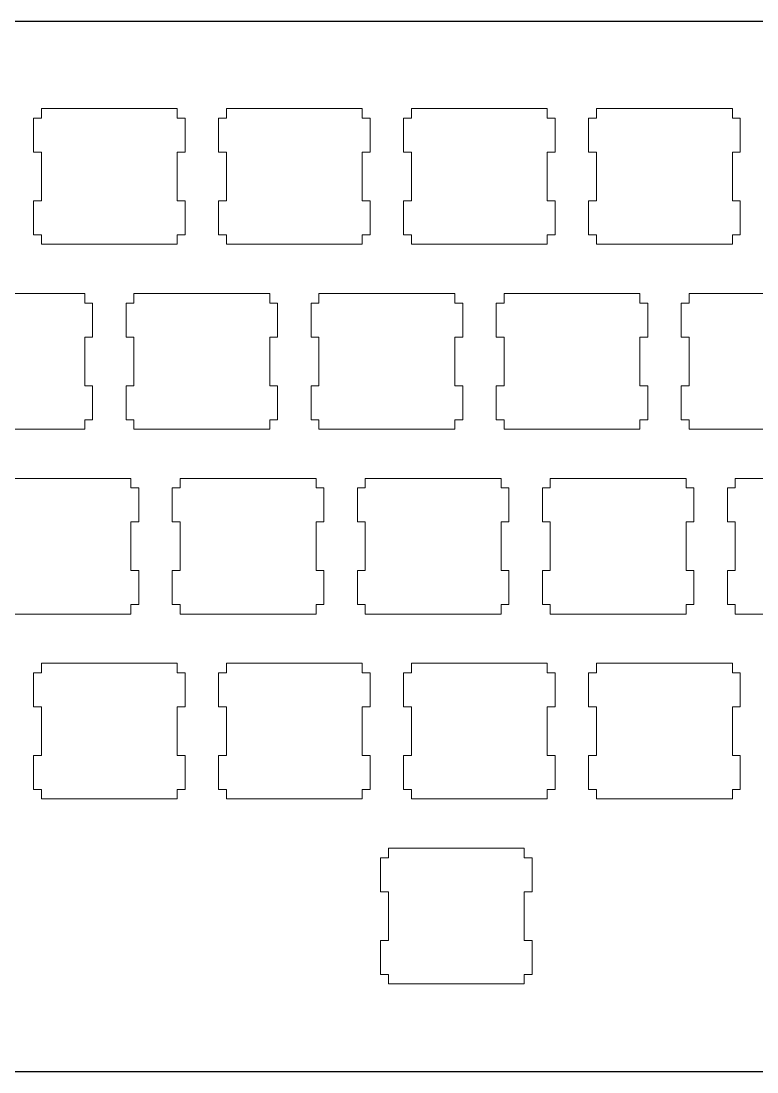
# Model space of a CAD drawing. Header units: millimetres. Extents: x -742 to 1487, y -1115 to 638.
# Drawn here: x 499.6 to 575.2, y 345.2 to 453.2 of the extents above; entities that cross this region are included whole.
import ezdxf

# ---------------------------------------------------------------- set-up
doc = ezdxf.new("R2010")
doc.units = ezdxf.units.MM
doc.layers.add('Layer_1', color=7, linetype='CONTINUOUS')

msp = doc.modelspace()

# ---------------------------------------------------------------- linework, layer by layer
at = {"layer": 'Layer_1', "linetype": 'ByBlock'}
for p, q in [((420.687, 453.218), (710.687, 453.218)), ((710.687, 345.218), (420.687, 345.218))]:
    msp.add_line(p, q, dxfattribs=at)
at = {"layer": 'Layer_1', "lineweight": 9}
for points in [[(501.687, 444.218), (501.687, 444.218), (515.632, 444.218), (515.632, 444.218)], [(501.687, 443.239), (501.687, 443.239), (501.687, 444.218), (501.687, 444.218)], [(515.632, 443.239), (515.632, 443.239), (515.632, 444.218), (515.632, 444.218)], [(520.687, 444.218), (520.687, 444.218), (534.632, 444.218), (534.632, 444.218)], [(520.687, 443.239), (520.687, 443.239), (520.687, 444.218), (520.687, 444.218)], [(534.632, 443.239), (534.632, 443.239), (534.632, 444.218), (534.632, 444.218)], [(539.687, 444.218), (539.687, 444.218), (553.632, 444.218), (553.632, 444.218)], [(539.687, 443.239), (539.687, 443.239), (539.687, 444.218), (539.687, 444.218)], [(553.632, 443.239), (553.632, 443.239), (553.632, 444.218), (553.632, 444.218)], [(558.687, 444.218), (558.687, 444.218), (572.632, 444.218), (572.632, 444.218)], [(558.687, 443.239), (558.687, 443.239), (558.687, 444.218), (558.687, 444.218)], [(572.632, 443.239), (572.632, 443.239), (572.632, 444.218), (572.632, 444.218)], [(500.876, 439.745), (500.876, 439.745), (500.876, 443.239), (500.876, 443.239)], [(500.876, 443.239), (500.876, 443.239), (501.687, 443.239), (501.687, 443.239)], [(516.443, 443.239), (516.443, 443.239), (515.632, 443.239), (515.632, 443.239)], [(516.443, 443.239), (516.443, 443.239), (516.443, 439.745), (516.443, 439.745)], [(519.876, 439.745), (519.876, 439.745), (519.876, 443.239), (519.876, 443.239)], [(519.876, 443.239), (519.876, 443.239), (520.687, 443.239), (520.687, 443.239)], [(535.443, 443.239), (535.443, 443.239), (534.632, 443.239), (534.632, 443.239)], [(535.443, 443.239), (535.443, 443.239), (535.443, 439.745), (535.443, 439.745)], [(538.876, 439.745), (538.876, 439.745), (538.876, 443.239), (538.876, 443.239)], [(538.876, 443.239), (538.876, 443.239), (539.687, 443.239), (539.687, 443.239)], [(554.443, 443.239), (554.443, 443.239), (553.632, 443.239), (553.632, 443.239)], [(554.443, 443.239), (554.443, 443.239), (554.443, 439.745), (554.443, 439.745)], [(557.876, 439.745), (557.876, 439.745), (557.876, 443.239), (557.876, 443.239)], [(557.876, 443.239), (557.876, 443.239), (558.687, 443.239), (558.687, 443.239)], [(573.443, 443.239), (573.443, 443.239), (572.632, 443.239), (572.632, 443.239)], [(573.443, 443.239), (573.443, 443.239), (573.443, 439.745), (573.443, 439.745)], [(501.687, 439.745), (501.687, 439.745), (500.876, 439.745), (500.876, 439.745)], [(501.687, 434.745), (501.687, 434.745), (501.687, 439.745), (501.687, 439.745)], [(515.632, 439.745), (515.632, 439.745), (515.632, 434.745), (515.632, 434.745)], [(515.632, 439.745), (515.632, 439.745), (516.443, 439.745), (516.443, 439.745)], [(520.687, 439.745), (520.687, 439.745), (519.876, 439.745), (519.876, 439.745)], [(520.687, 434.745), (520.687, 434.745), (520.687, 439.745), (520.687, 439.745)], [(534.632, 439.745), (534.632, 439.745), (534.632, 434.745), (534.632, 434.745)], [(534.632, 439.745), (534.632, 439.745), (535.443, 439.745), (535.443, 439.745)], [(539.687, 439.745), (539.687, 439.745), (538.876, 439.745), (538.876, 439.745)], [(539.687, 434.745), (539.687, 434.745), (539.687, 439.745), (539.687, 439.745)], [(553.632, 439.745), (553.632, 439.745), (553.632, 434.745), (553.632, 434.745)], [(553.632, 439.745), (553.632, 439.745), (554.443, 439.745), (554.443, 439.745)], [(558.687, 439.745), (558.687, 439.745), (557.876, 439.745), (557.876, 439.745)], [(558.687, 434.745), (558.687, 434.745), (558.687, 439.745), (558.687, 439.745)], [(572.632, 439.745), (572.632, 439.745), (572.632, 434.745), (572.632, 434.745)], [(572.632, 439.745), (572.632, 439.745), (573.443, 439.745), (573.443, 439.745)], [(500.876, 431.251), (500.876, 431.251), (500.876, 434.745), (500.876, 434.745)], [(500.876, 434.745), (500.876, 434.745), (501.687, 434.745), (501.687, 434.745)], [(516.443, 434.745), (516.443, 434.745), (515.632, 434.745), (515.632, 434.745)], [(516.443, 434.745), (516.443, 434.745), (516.443, 431.251), (516.443, 431.251)], [(519.876, 431.251), (519.876, 431.251), (519.876, 434.745), (519.876, 434.745)], [(519.876, 434.745), (519.876, 434.745), (520.687, 434.745), (520.687, 434.745)], [(535.443, 434.745), (535.443, 434.745), (534.632, 434.745), (534.632, 434.745)], [(535.443, 434.745), (535.443, 434.745), (535.443, 431.251), (535.443, 431.251)], [(538.876, 431.251), (538.876, 431.251), (538.876, 434.745), (538.876, 434.745)], [(538.876, 434.745), (538.876, 434.745), (539.687, 434.745), (539.687, 434.745)], [(554.443, 434.745), (554.443, 434.745), (553.632, 434.745), (553.632, 434.745)], [(554.443, 434.745), (554.443, 434.745), (554.443, 431.251), (554.443, 431.251)], [(557.876, 431.251), (557.876, 431.251), (557.876, 434.745), (557.876, 434.745)], [(557.876, 434.745), (557.876, 434.745), (558.687, 434.745), (558.687, 434.745)], [(573.443, 434.745), (573.443, 434.745), (572.632, 434.745), (572.632, 434.745)], [(573.443, 434.745), (573.443, 434.745), (573.443, 431.251), (573.443, 431.251)], [(501.687, 431.251), (501.687, 431.251), (500.876, 431.251), (500.876, 431.251)], [(501.687, 430.272), (501.687, 430.272), (501.687, 431.251), (501.687, 431.251)], [(515.632, 431.251), (515.632, 431.251), (516.443, 431.251), (516.443, 431.251)], [(515.632, 431.251), (515.632, 431.251), (515.632, 430.272), (515.632, 430.272)], [(520.687, 431.251), (520.687, 431.251), (519.876, 431.251), (519.876, 431.251)], [(520.687, 430.272), (520.687, 430.272), (520.687, 431.251), (520.687, 431.251)], [(534.632, 431.251), (534.632, 431.251), (535.443, 431.251), (535.443, 431.251)], [(534.632, 431.251), (534.632, 431.251), (534.632, 430.272), (534.632, 430.272)], [(539.687, 431.251), (539.687, 431.251), (538.876, 431.251), (538.876, 431.251)], [(539.687, 430.272), (539.687, 430.272), (539.687, 431.251), (539.687, 431.251)], [(553.632, 431.251), (553.632, 431.251), (554.443, 431.251), (554.443, 431.251)], [(553.632, 431.251), (553.632, 431.251), (553.632, 430.272), (553.632, 430.272)], [(558.687, 431.251), (558.687, 431.251), (557.876, 431.251), (557.876, 431.251)], [(558.687, 430.272), (558.687, 430.272), (558.687, 431.251), (558.687, 431.251)], [(572.632, 431.251), (572.632, 431.251), (573.443, 431.251), (573.443, 431.251)], [(572.632, 431.251), (572.632, 431.251), (572.632, 430.272), (572.632, 430.272)], [(515.632, 430.272), (515.632, 430.272), (501.687, 430.272), (501.687, 430.272)], [(534.632, 430.272), (534.632, 430.272), (520.687, 430.272), (520.687, 430.272)], [(553.632, 430.272), (553.632, 430.272), (539.687, 430.272), (539.687, 430.272)], [(572.632, 430.272), (572.632, 430.272), (558.687, 430.272), (558.687, 430.272)], [(492.187, 425.218), (492.187, 425.218), (506.132, 425.218), (506.132, 425.218)], [(506.132, 424.239), (506.132, 424.239), (506.132, 425.218), (506.132, 425.218)], [(511.187, 425.218), (511.187, 425.218), (525.132, 425.218), (525.132, 425.218)], [(511.187, 424.239), (511.187, 424.239), (511.187, 425.218), (511.187, 425.218)], [(525.132, 424.239), (525.132, 424.239), (525.132, 425.218), (525.132, 425.218)], [(530.187, 425.218), (530.187, 425.218), (544.132, 425.218), (544.132, 425.218)], [(530.187, 424.239), (530.187, 424.239), (530.187, 425.218), (530.187, 425.218)], [(544.132, 424.239), (544.132, 424.239), (544.132, 425.218), (544.132, 425.218)], [(549.187, 425.218), (549.187, 425.218), (563.132, 425.218), (563.132, 425.218)], [(549.187, 424.239), (549.187, 424.239), (549.187, 425.218), (549.187, 425.218)], [(563.132, 424.239), (563.132, 424.239), (563.132, 425.218), (563.132, 425.218)], [(568.187, 425.218), (568.187, 425.218), (582.132, 425.218), (582.132, 425.218)], [(568.187, 424.239), (568.187, 424.239), (568.187, 425.218), (568.187, 425.218)], [(506.943, 424.239), (506.943, 424.239), (506.132, 424.239), (506.132, 424.239)], [(506.943, 424.239), (506.943, 424.239), (506.943, 420.745), (506.943, 420.745)], [(510.376, 420.745), (510.376, 420.745), (510.376, 424.239), (510.376, 424.239)], [(510.376, 424.239), (510.376, 424.239), (511.187, 424.239), (511.187, 424.239)], [(525.943, 424.239), (525.943, 424.239), (525.132, 424.239), (525.132, 424.239)], [(525.943, 424.239), (525.943, 424.239), (525.943, 420.745), (525.943, 420.745)], [(529.376, 420.745), (529.376, 420.745), (529.376, 424.239), (529.376, 424.239)], [(529.376, 424.239), (529.376, 424.239), (530.187, 424.239), (530.187, 424.239)], [(544.943, 424.239), (544.943, 424.239), (544.132, 424.239), (544.132, 424.239)], [(544.943, 424.239), (544.943, 424.239), (544.943, 420.745), (544.943, 420.745)], [(548.376, 420.745), (548.376, 420.745), (548.376, 424.239), (548.376, 424.239)], [(548.376, 424.239), (548.376, 424.239), (549.187, 424.239), (549.187, 424.239)], [(563.943, 424.239), (563.943, 424.239), (563.132, 424.239), (563.132, 424.239)], [(563.943, 424.239), (563.943, 424.239), (563.943, 420.745), (563.943, 420.745)], [(567.376, 420.745), (567.376, 420.745), (567.376, 424.239), (567.376, 424.239)], [(567.376, 424.239), (567.376, 424.239), (568.187, 424.239), (568.187, 424.239)], [(506.132, 420.745), (506.132, 420.745), (506.132, 415.745), (506.132, 415.745)], [(506.132, 420.745), (506.132, 420.745), (506.943, 420.745), (506.943, 420.745)], [(511.187, 420.745), (511.187, 420.745), (510.376, 420.745), (510.376, 420.745)], [(511.187, 415.745), (511.187, 415.745), (511.187, 420.745), (511.187, 420.745)], [(525.132, 420.745), (525.132, 420.745), (525.132, 415.745), (525.132, 415.745)], [(525.132, 420.745), (525.132, 420.745), (525.943, 420.745), (525.943, 420.745)], [(530.187, 420.745), (530.187, 420.745), (529.376, 420.745), (529.376, 420.745)], [(530.187, 415.745), (530.187, 415.745), (530.187, 420.745), (530.187, 420.745)], [(544.132, 420.745), (544.132, 420.745), (544.132, 415.745), (544.132, 415.745)], [(544.132, 420.745), (544.132, 420.745), (544.943, 420.745), (544.943, 420.745)], [(549.187, 420.745), (549.187, 420.745), (548.376, 420.745), (548.376, 420.745)], [(549.187, 415.745), (549.187, 415.745), (549.187, 420.745), (549.187, 420.745)], [(563.132, 420.745), (563.132, 420.745), (563.132, 415.745), (563.132, 415.745)], [(563.132, 420.745), (563.132, 420.745), (563.943, 420.745), (563.943, 420.745)], [(568.187, 420.745), (568.187, 420.745), (567.376, 420.745), (567.376, 420.745)], [(568.187, 415.745), (568.187, 415.745), (568.187, 420.745), (568.187, 420.745)], [(506.943, 415.745), (506.943, 415.745), (506.132, 415.745), (506.132, 415.745)], [(506.943, 415.745), (506.943, 415.745), (506.943, 412.251), (506.943, 412.251)], [(510.376, 412.251), (510.376, 412.251), (510.376, 415.745), (510.376, 415.745)], [(510.376, 415.745), (510.376, 415.745), (511.187, 415.745), (511.187, 415.745)], [(525.943, 415.745), (525.943, 415.745), (525.132, 415.745), (525.132, 415.745)], [(525.943, 415.745), (525.943, 415.745), (525.943, 412.251), (525.943, 412.251)], [(529.376, 412.251), (529.376, 412.251), (529.376, 415.745), (529.376, 415.745)], [(529.376, 415.745), (529.376, 415.745), (530.187, 415.745), (530.187, 415.745)], [(544.943, 415.745), (544.943, 415.745), (544.132, 415.745), (544.132, 415.745)], [(544.943, 415.745), (544.943, 415.745), (544.943, 412.251), (544.943, 412.251)], [(548.376, 412.251), (548.376, 412.251), (548.376, 415.745), (548.376, 415.745)], [(548.376, 415.745), (548.376, 415.745), (549.187, 415.745), (549.187, 415.745)], [(563.943, 415.745), (563.943, 415.745), (563.132, 415.745), (563.132, 415.745)], [(563.943, 415.745), (563.943, 415.745), (563.943, 412.251), (563.943, 412.251)], [(567.376, 412.251), (567.376, 412.251), (567.376, 415.745), (567.376, 415.745)], [(567.376, 415.745), (567.376, 415.745), (568.187, 415.745), (568.187, 415.745)], [(506.132, 412.251), (506.132, 412.251), (506.943, 412.251), (506.943, 412.251)], [(506.132, 412.251), (506.132, 412.251), (506.132, 411.272), (506.132, 411.272)], [(511.187, 412.251), (511.187, 412.251), (510.376, 412.251), (510.376, 412.251)], [(511.187, 411.272), (511.187, 411.272), (511.187, 412.251), (511.187, 412.251)], [(525.132, 412.251), (525.132, 412.251), (525.943, 412.251), (525.943, 412.251)], [(525.132, 412.251), (525.132, 412.251), (525.132, 411.272), (525.132, 411.272)], [(530.187, 412.251), (530.187, 412.251), (529.376, 412.251), (529.376, 412.251)], [(530.187, 411.272), (530.187, 411.272), (530.187, 412.251), (530.187, 412.251)], [(544.132, 412.251), (544.132, 412.251), (544.943, 412.251), (544.943, 412.251)], [(544.132, 412.251), (544.132, 412.251), (544.132, 411.272), (544.132, 411.272)], [(549.187, 412.251), (549.187, 412.251), (548.376, 412.251), (548.376, 412.251)], [(549.187, 411.272), (549.187, 411.272), (549.187, 412.251), (549.187, 412.251)], [(563.132, 412.251), (563.132, 412.251), (563.943, 412.251), (563.943, 412.251)], [(563.132, 412.251), (563.132, 412.251), (563.132, 411.272), (563.132, 411.272)], [(568.187, 412.251), (568.187, 412.251), (567.376, 412.251), (567.376, 412.251)], [(568.187, 411.272), (568.187, 411.272), (568.187, 412.251), (568.187, 412.251)], [(506.132, 411.272), (506.132, 411.272), (492.187, 411.272), (492.187, 411.272)], [(525.132, 411.272), (525.132, 411.272), (511.187, 411.272), (511.187, 411.272)], [(544.132, 411.272), (544.132, 411.272), (530.187, 411.272), (530.187, 411.272)], [(563.132, 411.272), (563.132, 411.272), (549.187, 411.272), (549.187, 411.272)], [(582.132, 411.272), (582.132, 411.272), (568.187, 411.272), (568.187, 411.272)], [(496.937, 406.218), (496.937, 406.218), (510.882, 406.218), (510.882, 406.218)], [(510.882, 405.239), (510.882, 405.239), (510.882, 406.218), (510.882, 406.218)], [(515.937, 406.218), (515.937, 406.218), (529.882, 406.218), (529.882, 406.218)], [(515.937, 405.239), (515.937, 405.239), (515.937, 406.218), (515.937, 406.218)], [(529.882, 405.239), (529.882, 405.239), (529.882, 406.218), (529.882, 406.218)], [(534.937, 406.218), (534.937, 406.218), (548.882, 406.218), (548.882, 406.218)], [(534.937, 405.239), (534.937, 405.239), (534.937, 406.218), (534.937, 406.218)], [(548.882, 405.239), (548.882, 405.239), (548.882, 406.218), (548.882, 406.218)], [(553.937, 406.218), (553.937, 406.218), (567.882, 406.218), (567.882, 406.218)], [(553.937, 405.239), (553.937, 405.239), (553.937, 406.218), (553.937, 406.218)], [(567.882, 405.239), (567.882, 405.239), (567.882, 406.218), (567.882, 406.218)], [(572.937, 406.218), (572.937, 406.218), (586.882, 406.218), (586.882, 406.218)], [(572.937, 405.239), (572.937, 405.239), (572.937, 406.218), (572.937, 406.218)], [(511.693, 405.239), (511.693, 405.239), (510.882, 405.239), (510.882, 405.239)], [(511.693, 405.239), (511.693, 405.239), (511.693, 401.745), (511.693, 401.745)], [(515.126, 401.745), (515.126, 401.745), (515.126, 405.239), (515.126, 405.239)], [(515.126, 405.239), (515.126, 405.239), (515.937, 405.239), (515.937, 405.239)], [(530.693, 405.239), (530.693, 405.239), (529.882, 405.239), (529.882, 405.239)], [(530.693, 405.239), (530.693, 405.239), (530.693, 401.745), (530.693, 401.745)], [(534.126, 401.745), (534.126, 401.745), (534.126, 405.239), (534.126, 405.239)], [(534.126, 405.239), (534.126, 405.239), (534.937, 405.239), (534.937, 405.239)], [(549.693, 405.239), (549.693, 405.239), (548.882, 405.239), (548.882, 405.239)], [(549.693, 405.239), (549.693, 405.239), (549.693, 401.745), (549.693, 401.745)], [(553.126, 401.745), (553.126, 401.745), (553.126, 405.239), (553.126, 405.239)], [(553.126, 405.239), (553.126, 405.239), (553.937, 405.239), (553.937, 405.239)], [(568.693, 405.239), (568.693, 405.239), (567.882, 405.239), (567.882, 405.239)], [(568.693, 405.239), (568.693, 405.239), (568.693, 401.745), (568.693, 401.745)], [(572.126, 401.745), (572.126, 401.745), (572.126, 405.239), (572.126, 405.239)], [(572.126, 405.239), (572.126, 405.239), (572.937, 405.239), (572.937, 405.239)], [(510.882, 401.745), (510.882, 401.745), (510.882, 396.745), (510.882, 396.745)], [(510.882, 401.745), (510.882, 401.745), (511.693, 401.745), (511.693, 401.745)], [(515.937, 401.745), (515.937, 401.745), (515.126, 401.745), (515.126, 401.745)], [(515.937, 396.745), (515.937, 396.745), (515.937, 401.745), (515.937, 401.745)], [(529.882, 401.745), (529.882, 401.745), (529.882, 396.745), (529.882, 396.745)], [(529.882, 401.745), (529.882, 401.745), (530.693, 401.745), (530.693, 401.745)], [(534.937, 401.745), (534.937, 401.745), (534.126, 401.745), (534.126, 401.745)], [(534.937, 396.745), (534.937, 396.745), (534.937, 401.745), (534.937, 401.745)], [(548.882, 401.745), (548.882, 401.745), (548.882, 396.745), (548.882, 396.745)], [(548.882, 401.745), (548.882, 401.745), (549.693, 401.745), (549.693, 401.745)], [(553.937, 401.745), (553.937, 401.745), (553.126, 401.745), (553.126, 401.745)], [(553.937, 396.745), (553.937, 396.745), (553.937, 401.745), (553.937, 401.745)], [(567.882, 401.745), (567.882, 401.745), (567.882, 396.745), (567.882, 396.745)], [(567.882, 401.745), (567.882, 401.745), (568.693, 401.745), (568.693, 401.745)], [(572.937, 401.745), (572.937, 401.745), (572.126, 401.745), (572.126, 401.745)], [(572.937, 396.745), (572.937, 396.745), (572.937, 401.745), (572.937, 401.745)], [(511.693, 396.745), (511.693, 396.745), (510.882, 396.745), (510.882, 396.745)], [(511.693, 396.745), (511.693, 396.745), (511.693, 393.251), (511.693, 393.251)], [(515.126, 393.251), (515.126, 393.251), (515.126, 396.745), (515.126, 396.745)], [(515.126, 396.745), (515.126, 396.745), (515.937, 396.745), (515.937, 396.745)], [(530.693, 396.745), (530.693, 396.745), (529.882, 396.745), (529.882, 396.745)], [(530.693, 396.745), (530.693, 396.745), (530.693, 393.251), (530.693, 393.251)], [(534.126, 393.251), (534.126, 393.251), (534.126, 396.745), (534.126, 396.745)], [(534.126, 396.745), (534.126, 396.745), (534.937, 396.745), (534.937, 396.745)], [(549.693, 396.745), (549.693, 396.745), (548.882, 396.745), (548.882, 396.745)], [(549.693, 396.745), (549.693, 396.745), (549.693, 393.251), (549.693, 393.251)], [(553.126, 393.251), (553.126, 393.251), (553.126, 396.745), (553.126, 396.745)], [(553.126, 396.745), (553.126, 396.745), (553.937, 396.745), (553.937, 396.745)], [(568.693, 396.745), (568.693, 396.745), (567.882, 396.745), (567.882, 396.745)], [(568.693, 396.745), (568.693, 396.745), (568.693, 393.251), (568.693, 393.251)], [(572.126, 393.251), (572.126, 393.251), (572.126, 396.745), (572.126, 396.745)], [(572.126, 396.745), (572.126, 396.745), (572.937, 396.745), (572.937, 396.745)], [(510.882, 393.251), (510.882, 393.251), (511.693, 393.251), (511.693, 393.251)], [(510.882, 393.251), (510.882, 393.251), (510.882, 392.272), (510.882, 392.272)], [(515.937, 393.251), (515.937, 393.251), (515.126, 393.251), (515.126, 393.251)], [(515.937, 392.272), (515.937, 392.272), (515.937, 393.251), (515.937, 393.251)], [(529.882, 393.251), (529.882, 393.251), (530.693, 393.251), (530.693, 393.251)], [(529.882, 393.251), (529.882, 393.251), (529.882, 392.272), (529.882, 392.272)], [(534.937, 393.251), (534.937, 393.251), (534.126, 393.251), (534.126, 393.251)], [(534.937, 392.272), (534.937, 392.272), (534.937, 393.251), (534.937, 393.251)], [(548.882, 393.251), (548.882, 393.251), (549.693, 393.251), (549.693, 393.251)], [(548.882, 393.251), (548.882, 393.251), (548.882, 392.272), (548.882, 392.272)], [(553.937, 393.251), (553.937, 393.251), (553.126, 393.251), (553.126, 393.251)], [(553.937, 392.272), (553.937, 392.272), (553.937, 393.251), (553.937, 393.251)], [(567.882, 393.251), (567.882, 393.251), (568.693, 393.251), (568.693, 393.251)], [(567.882, 393.251), (567.882, 393.251), (567.882, 392.272), (567.882, 392.272)], [(572.937, 393.251), (572.937, 393.251), (572.126, 393.251), (572.126, 393.251)], [(572.937, 392.272), (572.937, 392.272), (572.937, 393.251), (572.937, 393.251)], [(510.882, 392.272), (510.882, 392.272), (496.937, 392.272), (496.937, 392.272)], [(529.882, 392.272), (529.882, 392.272), (515.937, 392.272), (515.937, 392.272)], [(548.882, 392.272), (548.882, 392.272), (534.937, 392.272), (534.937, 392.272)], [(567.882, 392.272), (567.882, 392.272), (553.937, 392.272), (553.937, 392.272)], [(586.882, 392.272), (586.882, 392.272), (572.937, 392.272), (572.937, 392.272)], [(501.687, 387.218), (501.687, 387.218), (515.632, 387.218), (515.632, 387.218)], [(501.687, 386.239), (501.687, 386.239), (501.687, 387.218), (501.687, 387.218)], [(515.632, 386.239), (515.632, 386.239), (515.632, 387.218), (515.632, 387.218)], [(520.687, 387.218), (520.687, 387.218), (534.632, 387.218), (534.632, 387.218)], [(520.687, 386.239), (520.687, 386.239), (520.687, 387.218), (520.687, 387.218)], [(534.632, 386.239), (534.632, 386.239), (534.632, 387.218), (534.632, 387.218)], [(539.687, 387.218), (539.687, 387.218), (553.632, 387.218), (553.632, 387.218)], [(539.687, 386.239), (539.687, 386.239), (539.687, 387.218), (539.687, 387.218)], [(553.632, 386.239), (553.632, 386.239), (553.632, 387.218), (553.632, 387.218)], [(558.687, 387.218), (558.687, 387.218), (572.632, 387.218), (572.632, 387.218)], [(558.687, 386.239), (558.687, 386.239), (558.687, 387.218), (558.687, 387.218)], [(572.632, 386.239), (572.632, 386.239), (572.632, 387.218), (572.632, 387.218)], [(500.876, 382.745), (500.876, 382.745), (500.876, 386.239), (500.876, 386.239)], [(500.876, 386.239), (500.876, 386.239), (501.687, 386.239), (501.687, 386.239)], [(516.443, 386.239), (516.443, 386.239), (515.632, 386.239), (515.632, 386.239)], [(516.443, 386.239), (516.443, 386.239), (516.443, 382.745), (516.443, 382.745)], [(519.876, 382.745), (519.876, 382.745), (519.876, 386.239), (519.876, 386.239)], [(519.876, 386.239), (519.876, 386.239), (520.687, 386.239), (520.687, 386.239)], [(535.443, 386.239), (535.443, 386.239), (534.632, 386.239), (534.632, 386.239)], [(535.443, 386.239), (535.443, 386.239), (535.443, 382.745), (535.443, 382.745)], [(538.876, 382.745), (538.876, 382.745), (538.876, 386.239), (538.876, 386.239)], [(538.876, 386.239), (538.876, 386.239), (539.687, 386.239), (539.687, 386.239)], [(554.443, 386.239), (554.443, 386.239), (553.632, 386.239), (553.632, 386.239)], [(554.443, 386.239), (554.443, 386.239), (554.443, 382.745), (554.443, 382.745)], [(557.876, 382.745), (557.876, 382.745), (557.876, 386.239), (557.876, 386.239)], [(557.876, 386.239), (557.876, 386.239), (558.687, 386.239), (558.687, 386.239)], [(573.443, 386.239), (573.443, 386.239), (572.632, 386.239), (572.632, 386.239)], [(573.443, 386.239), (573.443, 386.239), (573.443, 382.745), (573.443, 382.745)], [(501.687, 382.745), (501.687, 382.745), (500.876, 382.745), (500.876, 382.745)], [(501.687, 377.745), (501.687, 377.745), (501.687, 382.745), (501.687, 382.745)], [(515.632, 382.745), (515.632, 382.745), (515.632, 377.745), (515.632, 377.745)], [(515.632, 382.745), (515.632, 382.745), (516.443, 382.745), (516.443, 382.745)], [(520.687, 382.745), (520.687, 382.745), (519.876, 382.745), (519.876, 382.745)], [(520.687, 377.745), (520.687, 377.745), (520.687, 382.745), (520.687, 382.745)], [(534.632, 382.745), (534.632, 382.745), (534.632, 377.745), (534.632, 377.745)], [(534.632, 382.745), (534.632, 382.745), (535.443, 382.745), (535.443, 382.745)], [(539.687, 382.745), (539.687, 382.745), (538.876, 382.745), (538.876, 382.745)], [(539.687, 377.745), (539.687, 377.745), (539.687, 382.745), (539.687, 382.745)], [(553.632, 382.745), (553.632, 382.745), (553.632, 377.745), (553.632, 377.745)], [(553.632, 382.745), (553.632, 382.745), (554.443, 382.745), (554.443, 382.745)], [(558.687, 382.745), (558.687, 382.745), (557.876, 382.745), (557.876, 382.745)], [(558.687, 377.745), (558.687, 377.745), (558.687, 382.745), (558.687, 382.745)], [(572.632, 382.745), (572.632, 382.745), (572.632, 377.745), (572.632, 377.745)], [(572.632, 382.745), (572.632, 382.745), (573.443, 382.745), (573.443, 382.745)], [(500.876, 374.251), (500.876, 374.251), (500.876, 377.745), (500.876, 377.745)], [(500.876, 377.745), (500.876, 377.745), (501.687, 377.745), (501.687, 377.745)], [(516.443, 377.745), (516.443, 377.745), (515.632, 377.745), (515.632, 377.745)], [(516.443, 377.745), (516.443, 377.745), (516.443, 374.251), (516.443, 374.251)], [(519.876, 374.251), (519.876, 374.251), (519.876, 377.745), (519.876, 377.745)], [(519.876, 377.745), (519.876, 377.745), (520.687, 377.745), (520.687, 377.745)], [(535.443, 377.745), (535.443, 377.745), (534.632, 377.745), (534.632, 377.745)], [(535.443, 377.745), (535.443, 377.745), (535.443, 374.251), (535.443, 374.251)], [(538.876, 374.251), (538.876, 374.251), (538.876, 377.745), (538.876, 377.745)], [(538.876, 377.745), (538.876, 377.745), (539.687, 377.745), (539.687, 377.745)], [(554.443, 377.745), (554.443, 377.745), (553.632, 377.745), (553.632, 377.745)], [(554.443, 377.745), (554.443, 377.745), (554.443, 374.251), (554.443, 374.251)], [(557.876, 374.251), (557.876, 374.251), (557.876, 377.745), (557.876, 377.745)], [(557.876, 377.745), (557.876, 377.745), (558.687, 377.745), (558.687, 377.745)], [(573.443, 377.745), (573.443, 377.745), (572.632, 377.745), (572.632, 377.745)], [(573.443, 377.745), (573.443, 377.745), (573.443, 374.251), (573.443, 374.251)], [(501.687, 374.251), (501.687, 374.251), (500.876, 374.251), (500.876, 374.251)], [(501.687, 373.272), (501.687, 373.272), (501.687, 374.251), (501.687, 374.251)], [(515.632, 374.251), (515.632, 374.251), (516.443, 374.251), (516.443, 374.251)], [(515.632, 374.251), (515.632, 374.251), (515.632, 373.272), (515.632, 373.272)], [(520.687, 374.251), (520.687, 374.251), (519.876, 374.251), (519.876, 374.251)], [(520.687, 373.272), (520.687, 373.272), (520.687, 374.251), (520.687, 374.251)], [(534.632, 374.251), (534.632, 374.251), (535.443, 374.251), (535.443, 374.251)], [(534.632, 374.251), (534.632, 374.251), (534.632, 373.272), (534.632, 373.272)], [(539.687, 374.251), (539.687, 374.251), (538.876, 374.251), (538.876, 374.251)], [(539.687, 373.272), (539.687, 373.272), (539.687, 374.251), (539.687, 374.251)], [(553.632, 374.251), (553.632, 374.251), (554.443, 374.251), (554.443, 374.251)], [(553.632, 374.251), (553.632, 374.251), (553.632, 373.272), (553.632, 373.272)], [(558.687, 374.251), (558.687, 374.251), (557.876, 374.251), (557.876, 374.251)], [(558.687, 373.272), (558.687, 373.272), (558.687, 374.251), (558.687, 374.251)], [(572.632, 374.251), (572.632, 374.251), (573.443, 374.251), (573.443, 374.251)], [(572.632, 374.251), (572.632, 374.251), (572.632, 373.272), (572.632, 373.272)], [(515.632, 373.272), (515.632, 373.272), (501.687, 373.272), (501.687, 373.272)], [(534.632, 373.272), (534.632, 373.272), (520.687, 373.272), (520.687, 373.272)], [(553.632, 373.272), (553.632, 373.272), (539.687, 373.272), (539.687, 373.272)], [(572.632, 373.272), (572.632, 373.272), (558.687, 373.272), (558.687, 373.272)], [(536.501, 363.745), (536.501, 363.745), (536.501, 367.239), (536.501, 367.239)], [(536.501, 367.239), (536.501, 367.239), (537.312, 367.239), (537.312, 367.239)], [(537.312, 368.218), (537.312, 368.218), (551.257, 368.218), (551.257, 368.218)], [(537.312, 367.239), (537.312, 367.239), (537.312, 368.218), (537.312, 368.218)], [(551.257, 367.239), (551.257, 367.239), (551.257, 368.218), (551.257, 368.218)], [(552.068, 367.239), (552.068, 367.239), (551.257, 367.239), (551.257, 367.239)], [(552.068, 367.239), (552.068, 367.239), (552.068, 363.745), (552.068, 363.745)], [(537.312, 363.745), (537.312, 363.745), (536.501, 363.745), (536.501, 363.745)], [(537.312, 358.745), (537.312, 358.745), (537.312, 363.745), (537.312, 363.745)], [(551.257, 363.745), (551.257, 363.745), (551.257, 358.745), (551.257, 358.745)], [(551.257, 363.745), (551.257, 363.745), (552.068, 363.745), (552.068, 363.745)], [(536.501, 355.251), (536.501, 355.251), (536.501, 358.745), (536.501, 358.745)], [(536.501, 358.745), (536.501, 358.745), (537.312, 358.745), (537.312, 358.745)], [(552.068, 358.745), (552.068, 358.745), (551.257, 358.745), (551.257, 358.745)], [(552.068, 358.745), (552.068, 358.745), (552.068, 355.251), (552.068, 355.251)], [(537.312, 355.251), (537.312, 355.251), (536.501, 355.251), (536.501, 355.251)], [(537.312, 354.272), (537.312, 354.272), (537.312, 355.251), (537.312, 355.251)], [(551.257, 354.272), (551.257, 354.272), (537.312, 354.272), (537.312, 354.272)], [(551.257, 355.251), (551.257, 355.251), (552.068, 355.251), (552.068, 355.251)], [(551.257, 355.251), (551.257, 355.251), (551.257, 354.272), (551.257, 354.272)]]:
    msp.add_open_spline(points, degree=3, dxfattribs=at)

doc.saveas('drawing.dxf')
